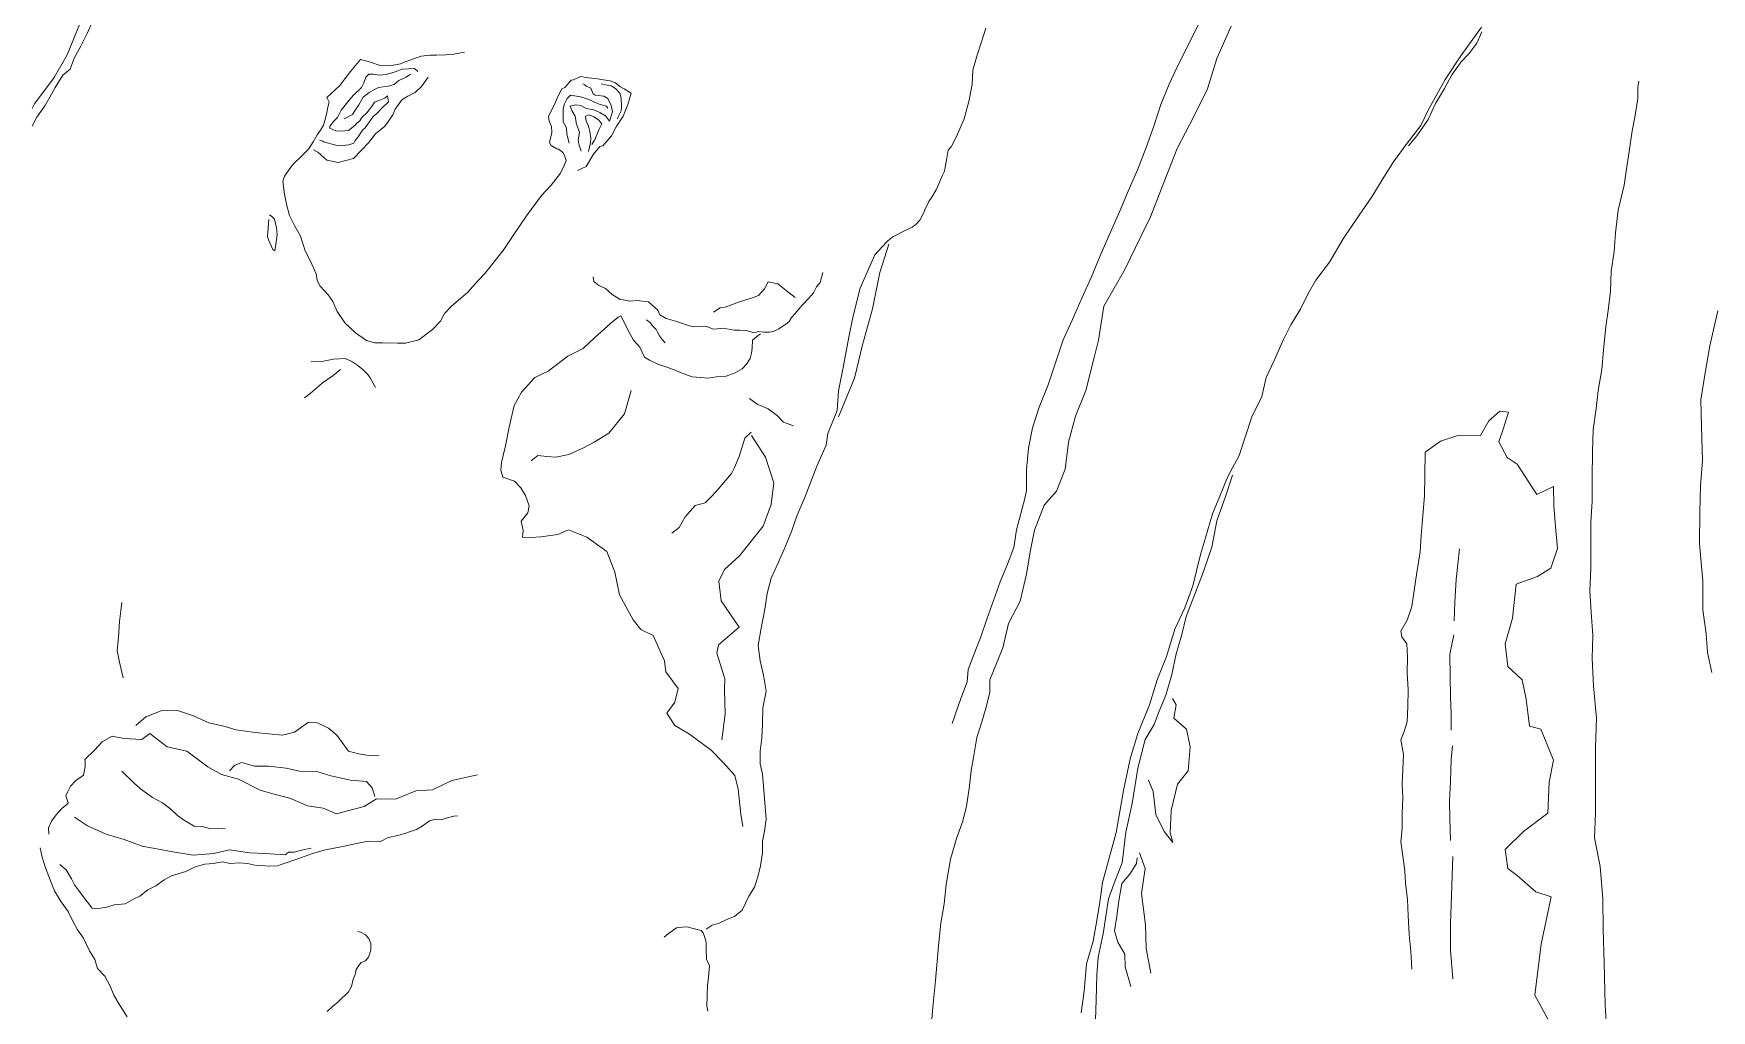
# Model space of a CAD drawing. Extents: x 683321 to 688873, y 7661944 to 7668387.
# Drawn here: x 685194.4 to 685578.5, y 7664684 to 7664907.5 of the extents above; entities that cross this region are included whole.
import ezdxf

# ---------------------------------------------------------------- set-up
doc = ezdxf.new("R2010")
doc.units = 0
doc.header["$MEASUREMENT"] = 0
doc.layers.add('01 CRESTA_Line', color=3, linetype='Continuous', lineweight=20)

msp = doc.modelspace()

# ---------------------------------------------------------------- linework, layer by layer
at = {"layer": '01 CRESTA_Line'}
for points in [[(685194.11, 7664886.32, 4211.18), (685195.15, 7664888.35, 4211.3), (685197.03, 7664890.94, 4211.25), (685198.19, 7664892.94, 4211.24), (685199.37, 7664895.14, 4211.17), (685201.17, 7664897.96, 4211.15), (685202.81, 7664899.38, 4211.02), (685203.76, 7664901.88, 4211.06), (685205.28, 7664904.64, 4211), (685206.7, 7664907.5, 4210.95), (685207.86, 7664910.12, 4210.97)], [(685205.18, 7664910.12, 4210.8), (685202.1, 7664902.63, 4211.24), (685199.16, 7664897.48, 4211.18), (685194.62, 7664891.41, 4211.19), (685194.15, 7664890.36, 4211.38)], [(685412.4, 7664908.76, 4209.01), (685411.41, 7664905.64, 4208.65), (685410.41, 7664902.58, 4208.81), (685409.46, 7664899.13, 4208.72), (685409.31, 7664895.92, 4208.82), (685408.56, 7664892.25, 4208.82), (685407.43, 7664888.01, 4208.62), (685405.67, 7664883.94, 4208.63), (685404.5, 7664881.62, 4208.13), (685403.8, 7664880.81, 4208.43), (685403.52, 7664879.04, 4208.65), (685403.12, 7664876.92, 4208.46), (685402.95, 7664876.05, 4208.51), (685402.45, 7664874.93, 4208.58), (685401.68, 7664873.14, 4208.22), (685401.01, 7664871.75, 4208.23), (685400.04, 7664870.06, 4208.27), (685399.38, 7664869.12, 4208.33), (685398.45, 7664867.21, 4208.41), (685398.32, 7664866.72, 4208.42), (685397.34, 7664864.83, 4208.59), (685396.42, 7664863.86, 4208.58), (685395.56, 7664863.22, 4208.55), (685393.78, 7664862.41, 4208.84), (685391.29, 7664861.09, 4209.2), (685390.62, 7664860.65, 4209.21), (685389.76, 7664859.86, 4209.54), (685388.64, 7664858.64, 4209.92), (685387.02, 7664856.92, 4210.15), (685385.45, 7664853.43, 4209.42), (685383.61, 7664849.26, 4209.39), (685382.08, 7664842.96, 4209.6), (685381.06, 7664838.06, 4209.52), (685379.8, 7664831.53, 4209.66), (685378.72, 7664825.79, 4209.57), (685378.4, 7664821.3, 4209.74), (685376.27, 7664816.04, 4209.53), (685375.89, 7664813.36, 4209.43), (685373.76, 7664808.54, 4209.29), (685371.09, 7664801.57, 4209.47), (685369.21, 7664797.34, 4209.42), (685367.98, 7664793.85, 4209.42), (685366.55, 7664790.22, 4209.55), (685364.92, 7664786.58, 4209.82), (685363.24, 7664782.95, 4210), (685362.33, 7664779.42, 4210.05), (685361.86, 7664775.82, 4210.08), (685360.97, 7664771.49, 4210.01), (685360.29, 7664767.5, 4210.37), (685360.79, 7664764.02, 4210.26), (685361.54, 7664760.71, 4210.1), (685362.12, 7664757.04, 4210.15), (685361.35, 7664753.23, 4209.98), (685361.26, 7664749.55, 4209.67), (685361.17, 7664746.41, 4209.43), (685360.78, 7664743.34, 4209.57), (685360.76, 7664740.47, 4209.13), (685361.26, 7664738.11, 4208.86), (685361.78, 7664732.49, 4209.25), (685362.15, 7664727.81, 4209.76), (685361.73, 7664725.04, 4209.76), (685361.28, 7664722.75, 4210.11), (685361.26, 7664720.1, 4210.09), (685360.85, 7664717.14, 4210.29), (685360.2, 7664714.61, 4210.41), (685359.43, 7664712.27, 4210.65), (685358.16, 7664710.17, 4211.08), (685356.6, 7664706.95, 4211.43), (685354.88, 7664705.49, 4211.48), (685353.15, 7664704.82, 4211.57), (685351.38, 7664703.97, 4211.7), (685349.76, 7664703.56, 4212.03), (685348.42, 7664702.61, 4212.27)], [(685399.84, 7664679.48, 4185.14), (685400.29, 7664684.76, 4184.49), (685400.86, 7664690.88, 4184.19), (685401.54, 7664698.83, 4183.81), (685402.13, 7664703.96, 4183.36), (685402.86, 7664708.42, 4182.93), (685403.34, 7664712.81, 4182.78), (685404.34, 7664718.65, 4182.38), (685405.77, 7664723.62, 4182.05), (685407.14, 7664727.33, 4181.71), (685407.96, 7664730.76, 4181.71), (685408.62, 7664734.8, 4181.5), (685409.09, 7664738.94, 4181.19), (685409.59, 7664741.91, 4180.72), (685410.38, 7664746.45, 4180.73), (685411.58, 7664750.27, 4180.45), (685412.53, 7664753.69, 4180.17), (685413.3, 7664756.84, 4179.92), (685413.33, 7664759.67, 4180.19), (685414.04, 7664761.37, 4180.39), (685416.28, 7664766.99, 4180.67), (685417.58, 7664772.53, 4180.74), (685420.26, 7664777.64, 4180.77), (685421.72, 7664783.8, 4181), (685422.53, 7664788.98, 4181.25), (685423.54, 7664793.91, 4181.35), (685425.79, 7664799.61, 4181.54), (685428.57, 7664802.8, 4180.33), (685430.54, 7664807.89, 4179.53), (685431.32, 7664814.03, 4179.13), (685432.91, 7664820.02, 4179.36), (685435.28, 7664825.87, 4179.81), (685437.18, 7664833.43, 4180.35), (685438.2, 7664837.4, 4180.6), (685439.44, 7664845.18, 4180.97), (685444.13, 7664853.38, 4181.35), (685447.97, 7664861.27, 4180.9), (685450.09, 7664865.58, 4180.57), (685453.12, 7664873.41, 4180.64), (685456.18, 7664881.25, 4180.87), (685460.04, 7664888.52, 4181.06), (685463.18, 7664894.85, 4181.13), (685465.27, 7664901.77, 4181.38), (685468.6, 7664909.21, 4181.22)], [(685461.38, 7664910.25, 4182.63), (685458.9, 7664905.18, 4182.67), (685456.51, 7664900.51, 4182.63), (685454.41, 7664895.92, 4182.55), (685452.48, 7664891.31, 4182.53), (685450.9, 7664886.32, 4182.49), (685449.12, 7664881.45, 4182.57), (685447.21, 7664876.47, 4182.6), (685444.99, 7664871.47, 4182.69), (685443.02, 7664866.71, 4182.68), (685440.92, 7664862.08, 4182.68), (685438.77, 7664857.02, 4182.65), (685436.61, 7664851.83, 4182.64), (685434.41, 7664846.94, 4182.65), (685432.25, 7664842.1, 4182.59), (685430.15, 7664837.41, 4182.48), (685428.41, 7664832.41, 4182.4), (685426.7, 7664827.13, 4182.27), (685424.59, 7664822.01, 4182.09), (685423.1, 7664817.31, 4181.88), (685422.19, 7664812.67, 4181.9), (685421.73, 7664807.8, 4181.83), (685421.69, 7664803, 4181.73), (685421.37, 7664801.12, 4180.86), (685419.44, 7664793.99, 4181.7), (685418.85, 7664789.96, 4181.66), (685417.34, 7664786.16, 4181.63), (685415.72, 7664782.1, 4181.58), (685414.14, 7664777.83, 4181.55), (685412.66, 7664773.58, 4181.57), (685411.35, 7664769.7, 4181.47), (685409.89, 7664765.98, 4181.39), (685408.38, 7664762.06, 4181.36), (685408.15, 7664759.22, 4181.36), (685406.67, 7664755.36, 4181.34), (685404.73, 7664749.71, 4181.38)], [(685434.2, 7664683.47, 4183.82), (685434.91, 7664688.44, 4183.43), (685435.43, 7664694.72, 4182.79), (685436.96, 7664699.85, 4182.73), (685437.66, 7664703.78, 4182.17), (685438.41, 7664708.25, 4181.86), (685439.15, 7664713.31, 4181.16), (685442.27, 7664724.72, 4180.55), (685443.9, 7664734.36, 4179.65), (685445.45, 7664741.59, 4179.35), (685447.22, 7664747.4, 4178.64), (685449.88, 7664753.92, 4178), (685451.61, 7664759.67, 4177.43), (685453.78, 7664764.97, 4176.88), (685455.66, 7664771.26, 4176.3), (685457.98, 7664776.13, 4175.73), (685459.78, 7664781.2, 4175.56), (685461.51, 7664788.34, 4174.86), (685462.66, 7664792.14, 4174.27), (685464.31, 7664797.64, 4173.87), (685465.99, 7664801.68, 4173.31), (685467.84, 7664806.16, 4173.04), (685470.4, 7664811, 4172.72), (685471.78, 7664815.18, 4172.33), (685473.26, 7664819.81, 4171.88), (685475.62, 7664824.45, 4171.71), (685476.59, 7664828.82, 4171.5), (685478.38, 7664832.7, 4171.1), (685480.57, 7664837.53, 4170.68), (685482.2, 7664840.84, 4170.18), (685484.41, 7664844.45, 4169.74), (685486.2, 7664848.05, 4169.77), (685487.91, 7664851.12, 4169.41), (685491.1, 7664855.23, 4168.84), (685494.22, 7664860.55, 4168.47), (685497.87, 7664865.99, 4167.97), (685500.75, 7664870.15, 4167.62), (685503.13, 7664874.06, 4167.26), (685505.69, 7664878.19, 4166.86), (685508.85, 7664882.46, 4166.36), (685511.96, 7664886.47, 4165.89), (685513.71, 7664890.17, 4165.48), (685517.57, 7664897.02, 4164.94), (685521.15, 7664902.38, 4164.63), (685525.88, 7664908.98, 4164.13)], [(685509.14, 7664881.79, 4166.65), (685511.1, 7664884.08, 4166.56), (685513.66, 7664887.88, 4165.94), (685515.37, 7664891.52, 4165.79), (685517.41, 7664894.97, 4165.61), (685519.11, 7664898.09, 4165.18), (685521.18, 7664901.04, 4165.06), (685522.96, 7664902.89, 4164.71), (685524.81, 7664905.29, 4164.21), (685525.92, 7664907.94, 4164.44)], [(685293.11, 7664903.28, 4210.02), (685290.66, 7664902.82, 4210.95), (685288.81, 7664902.65, 4211.63), (685286.7, 7664902.57, 4212.4), (685285.12, 7664902.54, 4212.79), (685283.18, 7664902.34, 4212.75), (685279.28, 7664901, 4211.81), (685278.45, 7664900.59, 4211.67), (685276.41, 7664900.18, 4211.82), (685274.01, 7664900.15, 4211.99), (685271.31, 7664901.03, 4212.52), (685269.29, 7664901.6, 4212.99), (685266.99, 7664898.83, 4213.04), (685265.72, 7664897.19, 4212.86), (685264.57, 7664895.65, 4212.72), (685261.57, 7664892.85, 4211.73), (685262.08, 7664891.79, 4212.49), (685261.77, 7664890.67, 4212.66), (685261.6, 7664889.48, 4212.69), (685261.23, 7664888.13, 4212.88), (685260.77, 7664886.53, 4213.15), (685260.14, 7664885.41, 4213.52), (685259.34, 7664884.35, 4213.63), (685258.47, 7664882.71, 4213.75), (685257.4, 7664881.06, 4213.42), (685255.61, 7664879.31, 4213.54), (685254.05, 7664877.78, 4213.81), (685253.34, 7664876.92, 4213.99), (685251.88, 7664874.88, 4213.85), (685251.47, 7664873.71, 4213.84), (685251.91, 7664870.76, 4214.31), (685252.34, 7664868.48, 4214.35), (685253.05, 7664865.88, 4214.03), (685254.14, 7664863.61, 4214.75), (685255.52, 7664861.13, 4215.09), (685256.6, 7664857.81, 4215.18), (685257.8, 7664855.42, 4215.2), (685259.11, 7664852.58, 4215.4), (685259.38, 7664851.01, 4215.72), (685260.07, 7664849.72, 4215.74), (685261.85, 7664847.74, 4215.77), (685262.94, 7664846.21, 4215.63), (685263.95, 7664843.92, 4215.24), (685265.68, 7664841.36, 4215.58), (685268.12, 7664839.07, 4215.52), (685270.65, 7664837.31, 4215.8), (685272.55, 7664836.79, 4215.57), (685274.21, 7664836.74, 4215.78), (685277.76, 7664836.71, 4215.18), (685279.56, 7664836.72, 4214.81), (685282.65, 7664837.41, 4214.17), (685285.75, 7664839.79, 4213.85), (685287.62, 7664841.72, 4213.94), (685288.52, 7664843.48, 4213.98), (685290.08, 7664845.13, 4213.87), (685293.73, 7664848.31, 4214.12), (685296.18, 7664851.03, 4214.23), (685297.72, 7664852.64, 4213.85), (685301.95, 7664857.85, 4213.66), (685304.05, 7664861.08, 4213.31), (685307.25, 7664865.79, 4213), (685310.72, 7664870.5, 4212.44), (685312.89, 7664872.86, 4212.25), (685315.05, 7664875.58, 4212.03), (685315.97, 7664877.48, 4212.28), (685316.33, 7664878.48, 4212.35), (685316.06, 7664879.37, 4212.18), (685315.77, 7664880.04, 4212.02), (685315.49, 7664880.39, 4212.08), (685314.63, 7664881.05, 4212.24), (685314.22, 7664881.15, 4212.34), (685313.82, 7664881.4, 4212.41), (685312.93, 7664881.92, 4212.69), (685312.56, 7664882.59, 4213), (685313.08, 7664884.91, 4213.22), (685313, 7664886.23, 4213.04), (685312.49, 7664887.44, 4212.76), (685312.28, 7664888.5, 4212.49), (685313.83, 7664891.7, 4211.53), (685314.52, 7664893.29, 4211.32), (685315.34, 7664894.87, 4211.27), (685316.03, 7664895.18, 4211.59), (685317.51, 7664896.82, 4212.01), (685318, 7664896.89, 4212.04), (685319.64, 7664897.67, 4211.64), (685321.4, 7664897.4, 4211.71), (685323.06, 7664897.21, 4211.67), (685324.9, 7664896.96, 4211.13), (685326.43, 7664896.7, 4210.88), (685327.61, 7664896.25, 4210.89), (685328.62, 7664895.39, 4211.24), (685329.6, 7664894.86, 4211.18), (685331.09, 7664893.98, 4211.05), (685331.21, 7664893.9, 4211.04), (685330.48, 7664891.31, 4211.21), (685329.37, 7664888.64, 4210.99), (685327.76, 7664886.14, 4210.93), (685326.75, 7664884.08, 4211.04), (685324.75, 7664881.84, 4210.73), (685324.04, 7664881.7, 4211.13), (685322.61, 7664879.91, 4211.01), (685322.37, 7664879.5, 4210.96), (685320.93, 7664877.11, 4210.9), (685318.93, 7664876.17, 4210.95)], [(685284.79, 7664897.57, 4211.85), (685283.25, 7664895.43, 4212.09), (685281.8, 7664894.01, 4212.41), (685280.14, 7664893.19, 4212.45), (685278.71, 7664892.32, 4212.73), (685277.17, 7664890.18, 4212.49), (685276.71, 7664888.91, 4212.46), (685275.55, 7664887.22, 4212.08), (685274.75, 7664886.26, 4212.36), (685272.68, 7664884.54, 4212.43), (685271.18, 7664882.61, 4212.35), (685267.68, 7664878.94, 4212.69), (685264.19, 7664878.01, 4212.82), (685261.57, 7664878.56, 4213.07), (685259.53, 7664880.37, 4213.5), (685258.51, 7664880.89, 4213.62)], [(685282.43, 7664898.85, 4212.18), (685281.6, 7664899.53, 4212.42), (685278.8, 7664899.34, 4212.11), (685277.19, 7664898.77, 4211.82), (685275.18, 7664898.15, 4211.86), (685273.71, 7664897.96, 4211.99), (685272.18, 7664898.2, 4212.06), (685271.21, 7664898.24, 4212.3), (685270.53, 7664897.51, 4212.54), (685270.04, 7664896.26, 4212.82), (685269.53, 7664895.18, 4212.88), (685267.65, 7664893.42, 4212.65), (685266.68, 7664892.26, 4212.58), (685266.09, 7664891.5, 4212.6), (685264.86, 7664889.99, 4212.68), (685263.98, 7664888.29, 4213.13), (685263.1, 7664887.36, 4212.91), (685262.29, 7664886.32, 4212.6), (685262.25, 7664886.03, 4212.57), (685262.25, 7664885.88, 4212.56), (685263.65, 7664885.25, 4212.21), (685264.48, 7664885.19, 4211.95), (685265.71, 7664885.23, 4211.89), (685266.55, 7664885.32, 4211.84), (685267.96, 7664886.49, 4212.24), (685268.44, 7664887.01, 4212.4), (685269.12, 7664887.58, 4212.34), (685269.61, 7664888.3, 4212.45), (685270.7, 7664889.4, 4212.66), (685272.04, 7664891.06, 4212.48), (685272.45, 7664891.78, 4212.15), (685273.7, 7664892.29, 4212.22), (685274.83, 7664892.73, 4212.44), (685275.42, 7664893.29, 4212.51), (685275.66, 7664891.91, 4212.78), (685274.18, 7664890.42, 4212.79), (685273.03, 7664889.25, 4212.68), (685272.18, 7664888.51, 4212.6), (685270.37, 7664885.93, 4212.59), (685269.75, 7664885.4, 4212.49), (685268.7, 7664883.89, 4212.23), (685268.08, 7664883.01, 4212.35), (685267.72, 7664882.41, 4212.62), (685266.59, 7664882.03, 4212.75), (685264.51, 7664881.84, 4213.16), (685263.65, 7664881.98, 4213.21), (685260.81, 7664882.76, 4213.49), (685260.62, 7664882.88, 4213.52), (685259.91, 7664883.1, 4213.63)], [(685265.55, 7664888.04, 4213.05), (685267.41, 7664889.03, 4212.92), (685267.98, 7664889.82, 4212.87), (685268.89, 7664891.17, 4212.77), (685269.88, 7664892.96, 4212.74), (685271.23, 7664894.04, 4212.77), (685272.48, 7664894.72, 4212.84), (685273.36, 7664895.17, 4212.75), (685275.62, 7664895.5, 4212.33), (685276.97, 7664895.87, 4212.36), (685278.04, 7664896.74, 4212.39), (685279.75, 7664897.54, 4212.56), (685280.68, 7664898.22, 4212.54)], [(685554.53, 7664679.07, 4156.13), (685554.16, 7664685.32, 4156.3), (685553.98, 7664694.95, 4156.43), (685553.68, 7664702.54, 4156.55), (685553.61, 7664709.53, 4156.72), (685553.03, 7664716.96, 4156.81), (685551.74, 7664723.52, 4156.9), (685551.93, 7664729.15, 4156.85), (685552, 7664737.31, 4157.23), (685551.98, 7664744.25, 4157.15), (685552.18, 7664750.89, 4157.09), (685551.51, 7664758.2, 4157.22), (685551.21, 7664764.63, 4157.19), (685551.36, 7664769.84, 4157.12), (685550.95, 7664775.15, 4157.09), (685550.67, 7664779.95, 4157.26), (685550.93, 7664785.2, 4157.47), (685550.89, 7664788.97, 4157.4), (685550.92, 7664795.78, 4157.38), (685551.19, 7664800.47, 4157.44), (685551.17, 7664805.98, 4157.51), (685551.3, 7664811.82, 4157.64), (685551.42, 7664816.85, 4157.77), (685552.14, 7664821.77, 4157.71), (685552.58, 7664825.87, 4157.65), (685553.44, 7664830.68, 4157.73), (685553.77, 7664835.06, 4157.88), (685554.31, 7664840.53, 4158.13), (685554.89, 7664844.14, 4158.01), (685555.38, 7664848.55, 4158.1), (685555.53, 7664853.07, 4158.28), (685556.2, 7664857.66, 4158.3), (685556.51, 7664861.9, 4158.7), (685557.18, 7664867.14, 4158.84), (685558.53, 7664872.86, 4158.41), (685559.07, 7664876.58, 4158.95), (685559.65, 7664880.55, 4158.96), (685560.34, 7664885.28, 4159.05), (685560.98, 7664888.36, 4159.21), (685561.67, 7664892.62, 4159.15), (685561.69, 7664895.18, 4159.21), (685561.9, 7664896.64, 4159.03)], [(685317.06, 7664882.44, 4211.51), (685316.5, 7664884.48, 4211.41), (685316.41, 7664885.94, 4211.89), (685315.94, 7664886.77, 4212.2), (685315.65, 7664887.34, 4212.3), (685315.65, 7664889.19, 4212.09), (685315.7, 7664890.31, 4212.07), (685315.98, 7664891.4, 4211.68), (685316.55, 7664892.67, 4211.72), (685317.32, 7664893.38, 4212.06), (685318.68, 7664893.18, 4211.99), (685319.63, 7664893.07, 4211.74), (685321.05, 7664892.59, 4211.37), (685321.91, 7664892.3, 4211.28), (685323, 7664891.71, 4211.14), (685324.16, 7664891.31, 4211.31), (685325.57, 7664890.87, 4211.56), (685325.91, 7664890.43, 4211.54)], [(685319.81, 7664880.61, 4211.15), (685319.28, 7664882.22, 4210.98), (685319.12, 7664883.11, 4211.05), (685319.42, 7664884.88, 4211), (685319.15, 7664885.6, 4210.81), (685318.7, 7664886.8, 4210.96), (685318.55, 7664887.64, 4211.15), (685318.39, 7664888.61, 4211.25), (685317.61, 7664889.89, 4211.37), (685317.25, 7664890.87, 4211.22), (685318.53, 7664891.2, 4211.03), (685319.74, 7664891.03, 4211.06), (685320.93, 7664890.33, 4211.06), (685322.69, 7664890.07, 4211.18), (685324.04, 7664889.48, 4211.4), (685325.32, 7664888.66, 4211.37), (685326.29, 7664887.49, 4210.98), (685326.92, 7664889.64, 4211.25), (685326.68, 7664891.09, 4211.33), (685325.89, 7664892.62, 4211.47), (685324.98, 7664893.21, 4211.37), (685322.98, 7664893.44, 4210.95), (685322.52, 7664893.73, 4210.94), (685321.98, 7664894.98, 4211.47), (685320.93, 7664895.49, 4211.33), (685320.59, 7664895.76, 4211.37), (685320.15, 7664896.02, 4211.36)], [(685324.34, 7664896.04, 4211.66), (685325.7, 7664895.73, 4211.58), (685326.68, 7664895.52, 4211.68), (685327.67, 7664894.96, 4211.8), (685328.6, 7664893.86, 4211.6), (685328.94, 7664892.76, 4211.56), (685329.01, 7664890.76, 4211.46), (685328.94, 7664889.8, 4211.29), (685328.46, 7664888.9, 4211.16), (685328.05, 7664888.02, 4211.1)], [(685321.47, 7664880.56, 4211.6), (685321.93, 7664882.55, 4211.7), (685321.99, 7664883.55, 4211.76), (685321.79, 7664885.08, 4211.71), (685321.46, 7664886.3, 4211.58), (685320.9, 7664887.46, 4211.4), (685320.78, 7664888.59, 4211.36), (685321.64, 7664888.9, 4211.51), (685322.7, 7664888.43, 4211.58), (685323.73, 7664887.78, 4211.66), (685324.49, 7664886.87, 4211.52), (685323.89, 7664885.62, 4211.55), (685323.33, 7664884.17, 4211.72), (685322.9, 7664883.19, 4211.72), (685322.65, 7664882.86, 4211.78), (685322.24, 7664882.12, 4211.69)], [(685248.3, 7664865, 4213.27), (685248.1, 7664863, 4213.64), (685248, 7664861.11, 4213.63), (685248.23, 7664860.33, 4213.36), (685249.24, 7664858.11, 4212.54), (685249.68, 7664857.77, 4212.44), (685249.91, 7664859.27, 4212.87), (685250.21, 7664861.53, 4213.17), (685250.01, 7664863.04, 4213.31), (685249.58, 7664865.07, 4213.41), (685248.94, 7664865.69, 4213.11), (685248.45, 7664866.06, 4212.87)], [(685378.7, 7664819.82, 4209.52), (685382.32, 7664828.68, 4209.14), (685384.18, 7664836.33, 4208.91), (685386.46, 7664844.51, 4209.11), (685388.16, 7664852.88, 4209.58), (685390.23, 7664859.33, 4208.95)], [(685375.07, 7664852.84, 4207.52), (685374.47, 7664850.58, 4208.44), (685373.65, 7664849.57, 4208.95), (685372.97, 7664848.19, 4209.6), (685371.89, 7664847.01, 4210.04), (685370.38, 7664845.4, 4210.07), (685369.81, 7664844.79, 4210.27), (685368.73, 7664843.49, 4210.68), (685367.94, 7664842.52, 4210.92), (685367.36, 7664841.61, 4210.96), (685366.9, 7664841.24, 4211.04), (685365.03, 7664839.93, 4211.81), (685363.77, 7664839.33, 4212.52), (685362.9, 7664839.17, 4213.13), (685361.56, 7664839.19, 4213.44), (685360.43, 7664839.35, 4213.92), (685359.27, 7664839.04, 4213.56), (685357.64, 7664839.59, 4214), (685356.08, 7664839.67, 4214), (685354.78, 7664839.68, 4214.02), (685352.31, 7664840.11, 4214.21), (685350.94, 7664839.97, 4214.44), (685350.07, 7664839.89, 4214.7), (685348.33, 7664840.54, 4214.75), (685345.54, 7664840.41, 4215.06), (685344.56, 7664840.63, 4215.17), (685342.96, 7664841.16, 4214.51), (685341.36, 7664841.75, 4214.67), (685339.22, 7664842.36, 4214.34), (685337.8, 7664843.2, 4214.39), (685337.36, 7664844.21, 4214.09), (685335.22, 7664846.11, 4212.91), (685332.5, 7664846.43, 4212.18), (685330.95, 7664846.27, 4211.95), (685329.42, 7664846.58, 4212.08), (685328.71, 7664846.7, 4212.24), (685327.88, 7664847.24, 4211.96), (685326.88, 7664847.8, 4211.58), (685325.39, 7664849.21, 4210.81), (685323.83, 7664849.86, 4210.06), (685322.7, 7664850.76, 4209.22), (685322.5, 7664851.84, 4208.68)], [(685368.8, 7664847.14, 4209.74), (685366.73, 7664848.71, 4209.79), (685364.82, 7664850.24, 4209.39), (685362.62, 7664850.75, 4209.49), (685361.73, 7664849.14, 4209.5), (685360.39, 7664847.58, 4210.07), (685358.98, 7664847.06, 4210.61), (685356.27, 7664846.18, 4211.04), (685352.78, 7664844.93, 4211.07), (685351.58, 7664844.76, 4211.18), (685350.05, 7664843.8, 4210.81)], [(685360.8, 7664838.85, 4214.19), (685360.03, 7664838.17, 4213.89), (685359, 7664837.4, 4214.02), (685358.95, 7664835.56, 4214.24), (685358.77, 7664834.38, 4214.07), (685358.49, 7664833.21, 4213.91), (685357.64, 7664831.87, 4214.4), (685356.65, 7664830.79, 4214.41), (685355.05, 7664829.86, 4214.84), (685352.97, 7664829.12, 4215.74), (685350.78, 7664828.96, 4216.08), (685348.81, 7664828.71, 4215.87), (685347.17, 7664828.79, 4215.1), (685345.16, 7664829.01, 4215.1), (685343.27, 7664829.67, 4215.93), (685341.63, 7664830.36, 4216.02), (685339.59, 7664831.09, 4216), (685337.35, 7664831.86, 4214.93), (685335.43, 7664832.83, 4214.24), (685334.26, 7664833.48, 4214.32), (685333.2, 7664835.8, 4214.14), (685331.79, 7664837.35, 4214.12), (685330.62, 7664839.44, 4213.98), (685329.65, 7664841.48, 4213.22), (685328.86, 7664842.9, 4213.04), (685328.26, 7664842.62, 4212.94), (685326.48, 7664841.19, 4212.23), (685322.9, 7664837.98, 4212.63), (685320.23, 7664835.44, 4212.68), (685316.76, 7664833.68, 4212.37), (685312.23, 7664830.24, 4212.57), (685309.2, 7664828.81, 4212.2), (685306.13, 7664825.45, 4212.18), (685304.43, 7664822.42, 4210.61), (685303.3, 7664817.5, 4209.92), (685302.44, 7664813.19, 4210.78), (685301.53, 7664809.36, 4211.04), (685301.42, 7664807.61, 4211.22), (685301.88, 7664806.01, 4211.42), (685304.5, 7664805.11, 4211.17), (685305.99, 7664803.61, 4211.25), (685307.04, 7664801.85, 4211.4), (685307.89, 7664799.49, 4211.68), (685307.6, 7664797.84, 4211.35), (685306.06, 7664795.93, 4211.7), (685306.53, 7664793.85, 4211.87), (685306.35, 7664792.31, 4211.41), (685308.32, 7664792.24, 4211.33), (685310.58, 7664792.4, 4212.19), (685314.45, 7664792.93, 4212.25), (685316.86, 7664793.95, 4212.2), (685321.1, 7664792.3, 4211.03), (685325.69, 7664789, 4212.07), (685327.52, 7664784.3, 4212.11), (685328.58, 7664779.14, 4211.58), (685331.72, 7664773.36, 4211.21), (685333.42, 7664771.15, 4211.13), (685336.24, 7664769.84, 4210.29), (685338.87, 7664764.04, 4211.14), (685339.17, 7664761.51, 4211.05), (685341.99, 7664757.71, 4210.33), (685341.19, 7664754.54, 4210.99), (685339.38, 7664752, 4211.28), (685341.24, 7664749.19, 4210.89), (685344.55, 7664747.26, 4210.97), (685349.56, 7664743.54, 4210.75), (685352.44, 7664740.6, 4210.41), (685354.99, 7664737.8, 4209.82), (685355.7, 7664734.62, 4210.64), (685356.3, 7664728.96, 4210.9), (685356.76, 7664726.11, 4210.76)], [(685578.6, 7664761.36, 4157.97), (685577.59, 7664765.94, 4158.1), (685577.31, 7664770.18, 4158.09), (685576.55, 7664775.68, 4158.04), (685576.53, 7664782.29, 4157.89), (685575.77, 7664790.81, 4158.26), (685575.85, 7664798, 4158.46), (685576.01, 7664804.08, 4158.4), (685576.44, 7664809.74, 4158.63), (685576.25, 7664817.58, 4158.6), (685576.05, 7664823.72, 4158.56), (685577.03, 7664829.89, 4158.83), (685578.14, 7664836.1, 4158.93), (685580, 7664844.06, 4159.25)], [(685334.71, 7664842.02, 4214.86), (685335.61, 7664841.44, 4215.44), (685336.13, 7664840.63, 4215.62), (685336.94, 7664839.8, 4215.52), (685337.24, 7664839.21, 4215.38), (685337.68, 7664838.33, 4215.09), (685338.41, 7664837.47, 4214.63), (685338.98, 7664836.79, 4214.26)], [(685272.69, 7664826.57, 4208.95), (685271.5, 7664828.78, 4210.44), (685270.96, 7664829.49, 4211.22), (685269.85, 7664830.61, 4212), (685268.63, 7664831.59, 4212.4), (685267.3, 7664832.52, 4212.77), (685265.77, 7664833.19, 4212.82), (685263.11, 7664833.01, 4211.66), (685260.79, 7664832.57, 4210.35), (685257.98, 7664832.38, 4208.57), (685257.98, 7664832.38, 4208.57)], [(685264.68, 7664830.66, 4212.54), (685263.02, 7664829.32, 4211.63), (685260.6, 7664827.63, 4209.98), (685259.89, 7664826.96, 4209.7), (685257.78, 7664825.2, 4209.17), (685256.49, 7664824.15, 4208.6)], [(685308.36, 7664809.8, 4211.94), (685309.9, 7664811.01, 4212.17), (685311.94, 7664810.78, 4212.36), (685313.98, 7664810.62, 4212.42), (685316.94, 7664811.19, 4211.98), (685320.14, 7664812.63, 4211.55), (685322.76, 7664814.06, 4211.92), (685326.11, 7664816.12, 4211.8), (685329.67, 7664820.53, 4212.42), (685331.19, 7664825.88, 4212.2)], [(685368.35, 7664817.8, 4209.36), (685366.13, 7664818.58, 4210.37), (685364.61, 7664820.17, 4210.24), (685362.59, 7664821.67, 4210.95), (685360.08, 7664822.7, 4212.05), (685358.32, 7664824.04, 4212.32)], [(685509.92, 7664693.48, 4157.89), (685509.66, 7664697.56, 4158.34), (685509.33, 7664701.42, 4158.61), (685509.1, 7664705.72, 4158.92), (685508.93, 7664709.42, 4158.98), (685508.48, 7664713.11, 4159.23), (685508.29, 7664716, 4159.31), (685508.03, 7664718.29, 4159.18), (685507.38, 7664722.61, 4158.93), (685507.45, 7664723.31, 4159.27), (685507.68, 7664725.83, 4159.3), (685507.73, 7664729.17, 4159.3), (685507.83, 7664732.68, 4159.35), (685507.72, 7664735.89, 4159.4), (685507.87, 7664739.17, 4159.44), (685507.98, 7664742.59, 4159.4), (685507.39, 7664745.96, 4158.9), (685508.17, 7664747.81, 4159.21), (685508.86, 7664750.08, 4159.47), (685509.01, 7664753.59, 4159.43), (685509.05, 7664757.34, 4159.43), (685508.89, 7664761.24, 4159.42), (685508.93, 7664764.84, 4159.55), (685508.74, 7664767.9, 4159.38), (685507.6, 7664769.47, 4158.88), (685507.44, 7664770.83, 4158.84), (685508.85, 7664773.3, 4159.48), (685509.89, 7664776.42, 4159.52), (685510.43, 7664780.12, 4159.44), (685511.07, 7664784.21, 4159.29), (685511.86, 7664788.97, 4158.98), (685512.09, 7664792.69, 4158.64), (685512.38, 7664796.34, 4158.51), (685512.81, 7664801.77, 4157.97), (685512.93, 7664806.42, 4157.5), (685512.99, 7664811.78, 4156.8), (685516.49, 7664814.25, 4158), (685520.21, 7664815.48, 4158.04), (685525.62, 7664815.59, 4158.56), (685527.56, 7664818.88, 4158.46), (685530.08, 7664821.1, 4158.72), (685532.06, 7664820.91, 4157.98), (685530.87, 7664817.24, 4157.78), (685529.86, 7664814.08, 4158.27), (685531.75, 7664810.54, 4158.27), (685534.02, 7664809.03, 4158.15), (685538.57, 7664802.05, 4157.36), (685542.36, 7664803.91, 4157.19), (685542.45, 7664799.51, 4158.35), (685542.83, 7664794.67, 4158.19), (685543.3, 7664789.73, 4158.06), (685541.72, 7664785.24, 4157.93), (685538.7, 7664783.33, 4157.91), (685533.79, 7664781.52, 4158.01), (685532.93, 7664773.74, 4157.67), (685531.29, 7664767.92, 4157.63), (685531.87, 7664762.72, 4157.49), (685535.21, 7664759.66, 4158.05), (685536.06, 7664755.24, 4158.39), (685536.87, 7664749.08, 4158), (685539.47, 7664748.36, 4157.69), (685542.37, 7664741.29, 4158.14), (685541.32, 7664736.24, 4156.77), (685541.07, 7664729.18, 4157.73), (685535.45, 7664724.97, 4157.43), (685531.31, 7664720.84, 4156.96), (685531.9, 7664716.54, 4158.2), (685534.03, 7664714.91, 4157.57), (685538.34, 7664711.16, 4157.13), (685541.83, 7664709.99, 4157.7), (685539.55, 7664699.18, 4157.19), (685538.06, 7664687.5, 4157.32), (685541.33, 7664681.47, 4157.26)], [(685340.53, 7664793.21, 4212.42), (685342.25, 7664794.51, 4212.31), (685343.56, 7664796.96, 4212.09), (685345.9, 7664799.52, 4211.79), (685348.2, 7664800.18, 4211.7), (685349.8, 7664801.79, 4211.86), (685351.17, 7664803.3, 4211.57), (685352.46, 7664804.84, 4210.86), (685354.23, 7664806.89, 4210.61), (685354.91, 7664808.21, 4210.5), (685355.97, 7664810.74, 4210.65), (685357.25, 7664814.93, 4212.27), (685358.72, 7664816.32, 4211.91)], [(685352, 7664745.91, 4210.77), (685352.71, 7664751.78, 4210.46), (685352.61, 7664757.39, 4210.25), (685352.67, 7664759.88, 4210.32), (685350.83, 7664765.76, 4210.51), (685351.23, 7664767.65, 4211.13), (685355.96, 7664771.7, 4210.45), (685351.86, 7664777.72, 4210.31), (685351.26, 7664782.26, 4211.09), (685352.6, 7664784.91, 4212.01), (685356.06, 7664788.02, 4211.62), (685361.44, 7664794.81, 4210.81), (685363.27, 7664799.8, 4209.97), (685363.88, 7664804.72, 4211.15), (685361.96, 7664810.63, 4210.66), (685358.75, 7664815.58, 4212.47)], [(685437.5, 7664681.79, 4183.91), (685437.68, 7664686.49, 4183.55), (685437.79, 7664692.14, 4183.21), (685438.16, 7664696.19, 4182.89), (685439.26, 7664701.53, 4182.29), (685440.49, 7664709.57, 4181.73), (685442.01, 7664713.72, 4181.41), (685443.6, 7664717.82, 4181.34), (685444.44, 7664724.8, 4180.46), (685445.87, 7664731.36, 4180.03), (685447.21, 7664739.42, 4179.25), (685448.86, 7664746.04, 4178.81), (685450.93, 7664749.42, 4178.3), (685451.96, 7664752.11, 4177.99), (685453.63, 7664756.14, 4177.77), (685454.98, 7664760.86, 4177.38), (685455.95, 7664765.62, 4176.83), (685457.25, 7664770.07, 4176.29), (685458.26, 7664774.13, 4175.84), (685460.22, 7664779.24, 4175.48), (685462.25, 7664784.48, 4175.31), (685464.14, 7664790.05, 4174.41), (685465.28, 7664796.02, 4173.83), (685467.27, 7664801.61, 4173.24), (685468.88, 7664806.49, 4172.94)], [(685520.87, 7664789.67, 4158.8), (685520.05, 7664782.62, 4159.07), (685519.76, 7664777.44, 4159.3), (685519.63, 7664773.19, 4159.28)], [(685214.92, 7664760.15, 4209.1), (685214.09, 7664763.67, 4211.02), (685213.58, 7664766.36, 4211.62), (685213.9, 7664769.46, 4212.25), (685214.08, 7664773.04, 4212.75), (685214.43, 7664775.44, 4212.24), (685214.64, 7664777.35, 4211.76)], [(685519.5, 7664769.94, 4159.23), (685518.61, 7664765.5, 4159.45), (685518.72, 7664760.43, 4159.69), (685518.74, 7664755.74, 4159.51), (685518.9, 7664751.94, 4159.53), (685518.9, 7664748.15, 4159.34)], [(685455.15, 7664755.36, 4176.94), (685455.96, 7664753.98, 4176.83), (685455.42, 7664750.86, 4177.03), (685458.37, 7664748.36, 4174.42), (685459.15, 7664744.34, 4174.01), (685458.72, 7664738.85, 4174.54), (685456.27, 7664735.77, 4175.32), (685454.87, 7664729.74, 4176.3), (685454.58, 7664724.7, 4175.31), (685455.19, 7664722.42, 4175.27), (685453.2, 7664724.95, 4175.28), (685451.3, 7664728.85, 4175.95), (685450.71, 7664734.14, 4178.08), (685449.67, 7664736.71, 4178.11)], [(685273.55, 7664742.42, 4211.7), (685271.19, 7664742.37, 4211.9), (685268.81, 7664742.72, 4211.83), (685266.53, 7664743.38, 4211.87), (685265.11, 7664745.3, 4211.26), (685263.89, 7664747.02, 4211.57), (685261.92, 7664748.61, 4211.66), (685259.43, 7664749.79, 4211.52), (685257.4, 7664750, 4211.15), (685254.15, 7664747.68, 4211.38), (685251.41, 7664747.03, 4210.88), (685245.17, 7664747.62, 4210.31), (685240.76, 7664748.22, 4210.96), (685238.27, 7664748.98, 4211.27), (685234.57, 7664749.86, 4211.24), (685231.02, 7664751.39, 4211.94), (685227.37, 7664752.63, 4211.79), (685223.62, 7664752.55, 4211.62), (685220.16, 7664751.21, 4211.26), (685217.88, 7664749.2, 4211.09)], [(685197.9, 7664724.34, 4212.58), (685197.83, 7664725.83, 4212.55), (685198.56, 7664727.33, 4212.7), (685199.6, 7664728.81, 4212.89), (685200.9, 7664730.24, 4213.17), (685202.11, 7664731.24, 4213.14), (685202.33, 7664731.52, 4211.38), (685201.82, 7664733.11, 4211.69), (685202.23, 7664733.98, 4211.24), (685202.87, 7664735.35, 4211.68), (685204.06, 7664736.59, 4212.11), (685205.83, 7664737.88, 4212.73), (685206.28, 7664739.77, 4211.92), (685206.25, 7664741.08, 4211.02), (685206.15, 7664741.41, 4211.22), (685208.4, 7664743.57, 4211.67), (685210.16, 7664745.47, 4211.87), (685212.44, 7664746.81, 4211.98), (685215.15, 7664746.24, 4211.67), (685219.22, 7664746.04, 4213.37), (685221.08, 7664747.36, 4212.75), (685225.03, 7664744.31, 4215.22), (685229.52, 7664743.34, 4214.88), (685234.34, 7664739.77, 4216.51), (685237.48, 7664738.03, 4217.51), (685241.32, 7664736.95, 4217.99), (685246.27, 7664734.41, 4218.19), (685249.76, 7664733.44, 4218.45), (685253.13, 7664732.62, 4218.32), (685257.15, 7664730.83, 4218.92), (685260.75, 7664730.27, 4217.99), (685263.78, 7664729.04, 4217.99), (685266.26, 7664729.68, 4218.05), (685270.1, 7664730.66, 4217.91), (685272.92, 7664732.47, 4217.9), (685277.3, 7664732.34, 4216.63), (685281.94, 7664734.24, 4213.99), (685285.74, 7664734.48, 4213.33), (685290.17, 7664736.61, 4211.95), (685296.05, 7664737.92, 4210.24)], [(685519.26, 7664744.55, 4159.18), (685518.89, 7664741.46, 4159.62), (685518.75, 7664736.5, 4159.52), (685518.57, 7664731.87, 4159.54), (685518.64, 7664728.05, 4159.39), (685518.77, 7664722.88, 4159.21)], [(685272.57, 7664732.96, 4218.05), (685271.97, 7664734.98, 4216.65), (685270.65, 7664736.38, 4216.08), (685266.95, 7664736.72, 4215.31), (685262.48, 7664737.69, 4215.54), (685259.49, 7664738.6, 4215.79), (685255.28, 7664738.77, 4215.74), (685252.24, 7664739.45, 4216.02), (685248.18, 7664739.95, 4216.12), (685245.03, 7664739.89, 4216.12), (685242.04, 7664740.74, 4215.98), (685240.42, 7664740.07, 4216.68), (685239.3, 7664738.85, 4217.67)], [(685238.31, 7664725.55, 4211.81), (685237.54, 7664725.69, 4211.72), (685236.61, 7664725.75, 4211.5), (685234.98, 7664725.58, 4210.84), (685233.06, 7664726.14, 4210.9), (685231.21, 7664726.16, 4210.86), (685228.97, 7664727.48, 4210.83), (685227.4, 7664728.6, 4211.14), (685225.83, 7664730.08, 4211.47), (685223.93, 7664731.51, 4211.41), (685221.67, 7664732.76, 4211.06), (685218.93, 7664734.69, 4211.93), (685217.43, 7664735.99, 4211.8), (685214.61, 7664738.74, 4211.91)], [(685200.47, 7664717.42, 4213.81), (685201.91, 7664716.18, 4214.12), (685203.1, 7664714.17, 4213.78), (685203.8, 7664712.76, 4213.9), (685204.76, 7664711.57, 4213.89), (685206.27, 7664709.47, 4214.1), (685207.86, 7664707.43, 4214.14), (685208.8, 7664707.24, 4214.25), (685211.23, 7664707.65, 4214.14), (685212.85, 7664708.22, 4214.08), (685215.41, 7664708.4, 4214.13), (685217.16, 7664709.38, 4214.43), (685218.76, 7664710.21, 4214.08), (685220.57, 7664711.59, 4213.87), (685222.39, 7664712.53, 4213.75), (685224.34, 7664713.88, 4214), (685226.01, 7664714.79, 4214.28), (685229.32, 7664715.82, 4213.96), (685231.44, 7664716.88, 4213.87), (685233.64, 7664717.47, 4213.87), (685235.6, 7664717.68, 4214.01), (685237.6, 7664718.01, 4214.18), (685239.45, 7664717.67, 4213.94), (685241.47, 7664717.8, 4214.08), (685243.4, 7664717.62, 4213.98), (685245.48, 7664717.22, 4213.88), (685247.37, 7664717.13, 4213.53), (685248.47, 7664717.07, 4213.45), (685250.27, 7664717.12, 4213.41), (685251.11, 7664717.38, 4213.3), (685254.96, 7664718.68, 4213.73), (685258.28, 7664719.91, 4213.99), (685261.28, 7664720.79, 4214.02), (685265.23, 7664721.52, 4214.19), (685268.72, 7664722.27, 4214.07), (685271.06, 7664722.75, 4214.11), (685273.85, 7664722.65, 4214.13), (685275.6, 7664723.59, 4213.75), (685277.79, 7664724.05, 4213.37), (685279.43, 7664724.49, 4212.96), (685280.74, 7664724.94, 4212.73), (685282.09, 7664725.39, 4212.15), (685283.42, 7664726.17, 4212.03), (685285.07, 7664727.43, 4211.49), (685286.55, 7664727.81, 4211.07), (685287.77, 7664727.61, 4210.66), (685288.89, 7664728.04, 4210.16), (685290.63, 7664728.48, 4209.69), (685291.51, 7664728.56, 4209.46)], [(685258.01, 7664721.14, 4212.96), (685255.8, 7664720.73, 4212.87), (685254.06, 7664720.25, 4212.86), (685252.79, 7664720.26, 4212.16), (685252, 7664719.6, 4212.13), (685247.4, 7664719.91, 4212), (685243.92, 7664720.09, 4212.33), (685239.26, 7664720.79, 4212.88), (685235.71, 7664719.91, 4210.59), (685230.98, 7664719.58, 4211.6), (685226.32, 7664720.31, 4212.47), (685223.03, 7664720.94, 4212.17), (685219.31, 7664721.61, 4212.62), (685215.16, 7664723.16, 4212.65), (685211.08, 7664724.34, 4212.16), (685206.79, 7664726.27, 4213.16), (685203.77, 7664728.26, 4213.01)], [(685195.92, 7664721.23, 4213.88), (685196.39, 7664719.11, 4214.21), (685197.15, 7664716.65, 4214.45), (685198.32, 7664713.71, 4214.64), (685199.2, 7664711.41, 4215.04), (685200.76, 7664708.84, 4215), (685202.32, 7664706.67, 4214.96), (685203.34, 7664704.57, 4214.93), (685204.53, 7664702.49, 4214.82), (685205.88, 7664700.53, 4214.81), (685207.21, 7664697.68, 4214.65), (685208.44, 7664695.72, 4214.95), (685209.09, 7664693.65, 4215.06), (685210.72, 7664691.9, 4215.12), (685212, 7664689.61, 4214.98), (685212.81, 7664687.51, 4215.04), (685214.29, 7664685.07, 4215.07), (685215.86, 7664682.56, 4215.15)], [(685447.59, 7664720.1, 4179.7), (685448.89, 7664716.49, 4179.85), (685448.08, 7664710.75, 4179.9), (685448.93, 7664703.64, 4179.28), (685449.08, 7664698.23, 4179.2), (685450.18, 7664692.56, 4179.47)], [(685445.59, 7664689.54, 4178.94), (685444.33, 7664693.97, 4179.62), (685444.22, 7664696.92, 4179.12), (685442.62, 7664699.63, 4180.92), (685441.89, 7664702.26, 4180.88), (685442.4, 7664705.62, 4180.59), (685442.86, 7664709.13, 4180.78), (685443.53, 7664713.07, 4180.94), (685445.41, 7664715.21, 4180.26), (685446.88, 7664717.66, 4179.95), (685447.07, 7664718.94, 4179.84)], [(685519.34, 7664719.27, 4159.11), (685519.17, 7664714.79, 4159.26), (685519, 7664710.34, 4159.22), (685518.76, 7664703.9, 4158.91), (685518.81, 7664697.8, 4158.32), (685519.28, 7664691.27, 4157.45)], [(685261.64, 7664683.8, 4216.12), (685262.78, 7664684.85, 4216.25), (685264.13, 7664685.98, 4216.2), (685264.97, 7664686.85, 4216.07), (685265.81, 7664687.63, 4215.69), (685266.56, 7664688.26, 4215.32), (685267.19, 7664689.5, 4215.37), (685267.6, 7664691.16, 4215.35), (685268.02, 7664692.23, 4215.19), (685268.31, 7664693.39, 4215.11), (685268.8, 7664694.24, 4215.16), (685269.41, 7664695.01, 4214.98), (685270.45, 7664695.39, 4214.65), (685271.14, 7664696.24, 4214.57), (685271.61, 7664697.85, 4214.35), (685271.67, 7664699.35, 4213.68), (685271.21, 7664700.46, 4213.37), (685270.44, 7664701.36, 4213.01), (685269.3, 7664701.94, 4212.78), (685268.64, 7664702.07, 4212.78)], [(685348.77, 7664683.88, 4214.05), (685348.52, 7664685.01, 4214.11), (685348.62, 7664687.43, 4213.62), (685348.73, 7664689.71, 4213.26), (685348.94, 7664691.66, 4212.76), (685349.18, 7664694.21, 4212.51), (685348.47, 7664695.79, 4212.93), (685348.37, 7664697.84, 4212.6), (685348.43, 7664699.62, 4212.63), (685348.02, 7664700.93, 4212.58), (685347.7, 7664701.81, 4212.71), (685347.27, 7664702.29, 4212.66), (685345.4, 7664702.76, 4212.49), (685344.07, 7664703.15, 4212.1), (685342.98, 7664703.08, 4211.94), (685341.62, 7664702.96, 4211.91), (685340.73, 7664702.33, 4211.88), (685339.77, 7664701.62, 4211.69), (685338.75, 7664700.83, 4211.15)]]:
    msp.add_polyline3d(points, dxfattribs=at)

doc.saveas('drawing.dxf')
